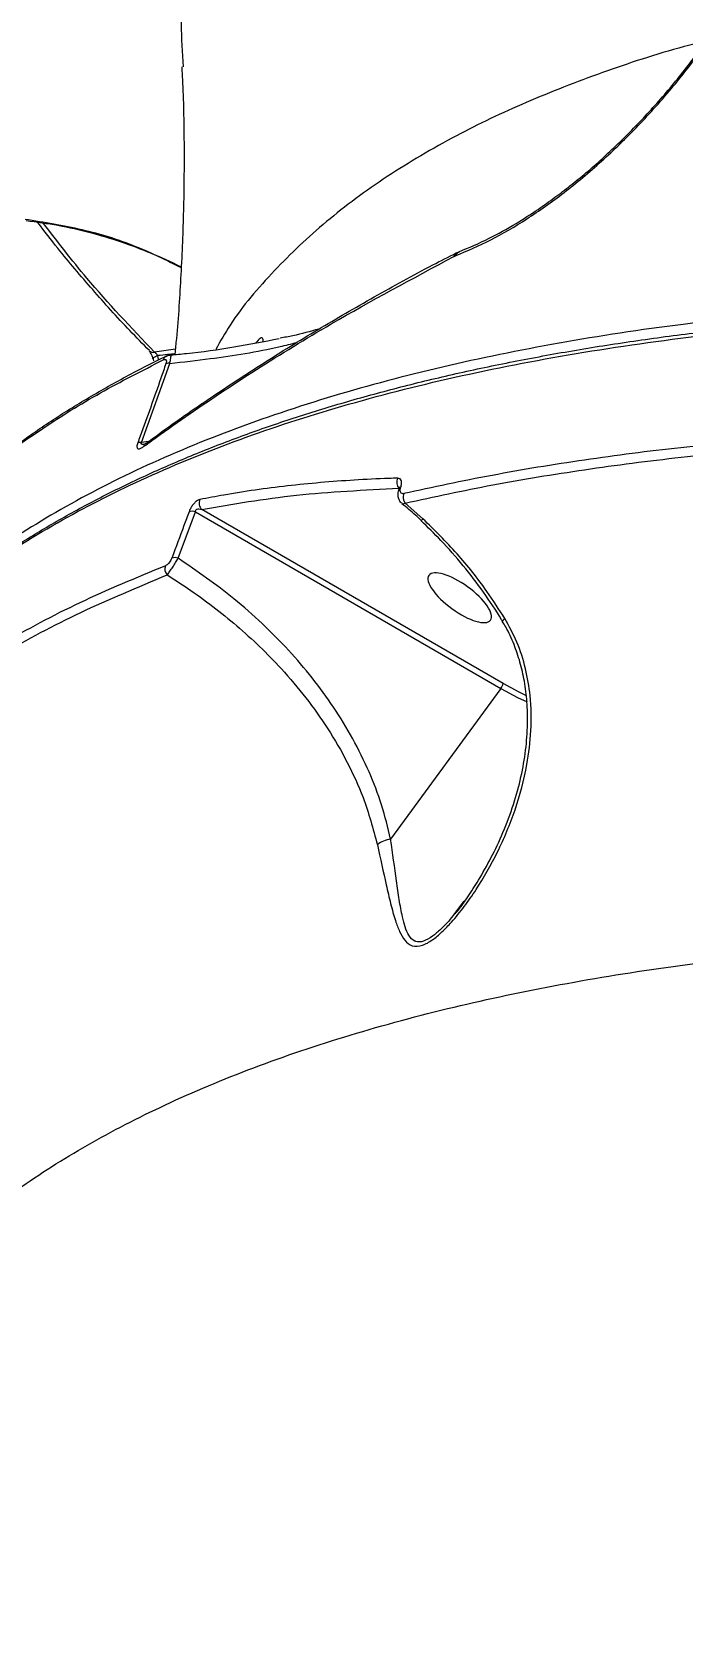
# Model space of a CAD drawing. Header units: millimetres. Extents: x -4335 to 4318, y -3792 to 3101.
# Drawn here: x 1891.3 to 1971.1, y 334.2 to 531 of the extents above; entities that cross this region are included whole.
import ezdxf

# ---------------------------------------------------------------- set-up
doc = ezdxf.new("R2010")
doc.units = ezdxf.units.MM
for name, color, linetype in [('DIKOM_ЗОНА', 80, 'Continuous'), ('DIKOM_ОБЪЕКТ', 7, 'Continuous'), ('DIKOM_РАЗМЕР_ОБЪЕКТА', 7, 'Continuous')]:
    doc.layers.add(name, color=color, linetype=linetype)
doc.styles.add('style1', font='arial.ttf', dxfattribs={"width": 0.8})
doc.dimstyles.new('1-50', dxfattribs={"dimtxt": 300, "dimasz": 200, "dimexe": 100, "dimexo": 0, "dimgap": 100, "dimtad": 1, "dimtxsty": 'style1', "dimcen": 200, "dimclrd": 7, "dimclre": 7, "dimclrt": 7, "dimadec": 1, "dimazin": 2, "dimtfac": 1, "dimtmove": 0, "dimatfit": 2, "dimfxl": 0, "dimlwd": 25, "dimlwe": 18, "dimarcsym": 0})

# ---------------------------------------------------------------- blocks, each defined once
blk = doc.blocks.new('*D2')
at = {"layer": 'Defpoints', "color": 0, "transparency": 16777216}
for p in [(2711.72, 601.17), (-2007.01, 181.47), (-2007.01, -2298.93)]:
    blk.add_point(p, dxfattribs=at)
at = {"layer": 'DIKOM_РАЗМЕР_ОБЪЕКТА', "color": 7, "lineweight": 18, "transparency": 16777216}
for p, q in [((2711.72, 601.17), (2711.72, -2398.93)), ((-2007.01, 181.47), (-2007.01, -2398.93))]:
    blk.add_line(p, q, dxfattribs=at)
at = {"layer": 'DIKOM_РАЗМЕР_ОБЪЕКТА', "color": 7, "lineweight": 25, "transparency": 16777216}
blk.add_line((2511.72, -2298.93), (-1807.01, -2298.93), dxfattribs=at)
at = {"layer": 'DIKOM_РАЗМЕР_ОБЪЕКТА', "color": 7, "transparency": 16777216}
for points in [[(-1807.01, -2265.6), (-1807.01, -2332.27), (-2007.01, -2298.93)], [(2511.72, -2265.6), (2511.72, -2332.27), (2711.72, -2298.93)]]:
    blk.add_solid(points, dxfattribs=at)
at = {"layer": 'DIKOM_РАЗМЕР_ОБЪЕКТА', "color": 7, "transparency": 16777216, "insert": (-22.56, -2045.76), "char_height": 300, "attachment_point": 5, "style": 'style1'}
blk.add_mtext('4750', dxfattribs=at)

msp = doc.modelspace()

# ---------------------------------------------------------------- linework, layer by layer
at = {"layer": 'DIKOM_ЗОНА', "color": 3, "lineweight": 15}
msp.add_lwpolyline([(1629.814, 3100.338, -0.4205658), (4317.777, 469.92), (4317.777, -16.224, -0.4142136), (1317.777, -3016.224), (-2004.986, -3016.224, -0.4142136), (-3504.986, -1516.224), (-3504.986, 1600.338, -0.4142136), (-2004.986, 3100.338), (1629.814, 3100.338)], format="xyb", dxfattribs=at)
at = {"layer": 'DIKOM_ОБЪЕКТ', "color": 7, "linetype": 'Continuous', "lineweight": 15}
for p, q in [((1943.283, 503.888), (1943.305, 503.899)), ((1942.984, 503.451), (1943.015, 503.467)), ((1943.015, 503.467), (1943.239, 503.57)), ((1908.86, 492.074), (1906.274, 491.714)), ((1904.687, 480.634), (1908.139, 490.338)), ((1906.089, 490.957), (1906.092, 490.952)), ((1905.537, 480.753), (1904.687, 480.634)), ((1909.174, 466.455), (1911.282, 472.14)), ((1911.282, 472.14), (1948.734, 450.498)), ((1948.998, 451.099), (1912.072, 472.437)), ((1939.182, 471.308), (1937.008, 473.231)), ((1948.734, 450.498), (1935.22, 432.041)), ((1944.196, 424.408), (1943.046, 422.909))]:
    msp.add_line(p, q, dxfattribs=at)
at = {"layer": 'DIKOM_ОБЪЕКТ', "color": 7, "linetype": 'Continuous', "lineweight": 15, "flags": 128}
for points in [[(1906.68, 491.296), (1906.52, 491.23), (1906.378, 491.165), (1906.261, 491.104), (1906.171, 491.05), (1906.114, 491.004), (1906.09, 490.968), (1906.089, 490.957)], [(1948.734, 450.498), (1950.763, 449.405), (1951.946, 448.843)], [(1951.861, 449.609), (1950.965, 450.04), (1948.998, 451.099)]]:
    msp.add_lwpolyline(points, dxfattribs=at)
at = {"layer": 'DIKOM_ОБЪЕКТ', "color": 7, "linetype": 'Continuous', "lineweight": 15}
for centre, radius, start, end in [((1943.57, 503.371), 0.591, 119.4812, 172.21845), ((1943.6, 503.388), 0.59, 120.71151, 172.31393), ((1906.12, 492.44), 0.741, 227.3785, 281.99679), ((1908.116, 490.541), 0.798, 115.98621, 163.1464), ((1907.949, 489.379), 0.978, 78.81164, 106.72226), ((1904.47, 479.687), 0.972, 77.10217, 104.90159), ((1905.571, 479.995), 0.651, 125.23479, 166.54342), ((1937.11, 475.793), 1.135, 154.67416, 222.21528), ((1936.531, 474.863), 0.297, 101.53763, 156.95243), ((1937.966, 473.97), 1.209, 160.11205, 217.6653), ((1910.86, 470.942), 1.27, 70.64172, 106.4412), ((1912.838, 473.231), 1.103, 157.25178, 226.03808), ((1942.91, 467.692), 5.193, 135.87323, 139.43714), ((1908.735, 465.273), 1.26, 69.64713, 105.51503), ((1908.664, 465.155), 1.128, 160.06829, 221.53385), ((1949.481, 458.546), 0.57, 115.82089, 162.23971), ((1947.759, 451.286), 1.253, 321.08713, 351.45274), ((1935.7, 428.686), 3.39, 98.15, 128.43381), ((1609.116, 641.029), 479.804, 315.25931, 332.31895)]:
    msp.add_arc(centre, radius, start, end, dxfattribs=at)
at = {"layer": 'DIKOM_ОБЪЕКТ', "color": 7, "linetype": 'Continuous', "lineweight": 15, "extrusion": (0, 0, -1)}
msp.add_ellipse((1943.695, 461.615), major_axis=(-3.776, 2.743), ratio=0.3534846, dxfattribs=at)
at = {"layer": 'DIKOM_ОБЪЕКТ', "color": 7, "linetype": 'Continuous', "lineweight": 15}
for points, knots in [([(1909.836, 526.7), (1909.718, 528.443), (1909.358, 533.765), (1910.048, 542.954), (1911.769, 554.187), (1914.716, 565.715), (1918.841, 577.486), (1924.177, 589.466), (1930.559, 601.315), (1937.915, 612.99), (1946.155, 624.457), (1955.448, 635.969), (1965.825, 647.482), (1977.194, 658.977), (1985.557, 666.492), (1989.736, 670.248)], [0, 0, 0, 0, 0.0388088, 0.1184995, 0.1982523, 0.2779444, 0.3599576, 0.4420379, 0.5240528, 0.6023023, 0.6806084, 0.7588583, 0.8392186, 0.9196394, 1, 1, 1, 1]), ([(1943.239, 503.57), (1944.639, 504.161), (1947.439, 505.341), (1951.916, 507.976), (1956.488, 511.202), (1961.087, 515.04), (1965.609, 519.422), (1969.954, 524.287), (1974.028, 529.563), (1977.743, 535.177), (1981.012, 541.034), (1983.755, 547.04), (1985.974, 553.115), (1986.928, 557.116), (1987.405, 559.119)], [0, 0, 0, 0, 0.0836187, 0.1671662, 0.2504182, 0.333853, 0.4173034, 0.5004887, 0.5837386, 0.6671385, 0.750458, 0.8333964, 0.9166281, 1, 1, 1, 1]), ([(1943.585, 504.028), (1944.817, 504.542), (1947.084, 505.487), (1950.368, 507.326), (1953.071, 509.054), (1955.297, 510.632), (1957.263, 512.133), (1959.845, 514.244), (1963.102, 517.183), (1966.948, 521.125), (1970.649, 525.428), (1974.133, 530.034), (1977.342, 534.891), (1979.996, 539.548), (1982.161, 543.947), (1983.745, 547.672), (1985.064, 551.283), (1986.209, 554.928), (1986.803, 557.517), (1987.121, 558.904)], [0, 0, 0, 0, 0.0750611, 0.1381323, 0.1887121, 0.2273607, 0.2620035, 0.2974958, 0.3700531, 0.4426547, 0.51572, 0.5887738, 0.6613832, 0.7345542, 0.7905975, 0.8478645, 0.8905156, 0.9413387, 1, 1, 1, 1]), ([(1973.927, 529.865), (1973.021, 529.638), (1968.504, 528.508), (1961.072, 526.028), (1951.702, 522.413), (1942.862, 518.176), (1934.644, 513.325), (1927.179, 507.814), (1920.781, 501.727), (1916.288, 496.477), (1914.346, 493.063), (1913.776, 492.06)], [0, 0, 0, 0, 0.0304067, 0.1516361, 0.2740721, 0.396508, 0.5318587, 0.6673133, 0.8026622, 0.9420003, 1, 1, 1, 1]), ([(1908.804, 491.521), (1908.868, 492.141), (1909.207, 495.436), (1909.574, 501.306), (1909.907, 509.161), (1909.959, 516.956), (1909.871, 522.811), (1909.687, 526.018), (1909.649, 526.69)], [0, 0, 0, 0, 0.0505351, 0.2683668, 0.4890411, 0.7127734, 0.9397906, 1, 1, 1, 1]), ([(1909.577, 502.048), (1907.743, 502.965), (1903.878, 504.897), (1897.394, 506.882), (1892.746, 507.628), (1890.402, 508.003)], [0, 0, 0, 0, 0.3091843, 0.6515587, 1, 1, 1, 1]), ([(1909.579, 502.098), (1909.539, 502.12), (1908.368, 502.773), (1905.913, 503.833), (1902.222, 505.254), (1898.385, 506.388), (1894.49, 507.279), (1891.846, 507.643), (1890.545, 507.823)], [0, 0, 0, 0, 0.0069499, 0.2063153, 0.4050914, 0.6051203, 0.8056106, 1, 1, 1, 1]), ([(1905.638, 491.91), (1904.836, 492.725), (1902.403, 495.198), (1898.659, 499.385), (1894.892, 503.801), (1892.78, 506.557), (1891.977, 507.604)], [0, 0, 0, 0, 0.15828, 0.4802815, 0.8024583, 1, 1, 1, 1]), ([(1906.274, 491.714), (1903.42, 494.723), (1898.483, 499.928), (1894.386, 505.253), (1892.657, 507.501)], [0, 0, 0, 0, 0.5778695, 1, 1, 1, 1]), ([(1905.208, 480.508), (1905.765, 480.925), (1908.3, 482.825), (1913.074, 486.112), (1919.527, 490.359), (1926.231, 494.489), (1933.181, 498.506), (1938.862, 501.64), (1942.31, 503.398), (1943.275, 503.89)], [0, 0, 0, 0, 0.0499906, 0.2278436, 0.4047364, 0.5809121, 0.7565568, 0.9318626, 1, 1, 1, 1]), ([(1943.214, 503.849), (1943.281, 503.888), (1943.418, 503.968), (1943.571, 504.008), (1943.65, 504.028)], [0, 0, 0, 0, 0.4839477, 1, 1, 1, 1]), ([(1943.239, 503.57), (1943.27, 503.653), (1943.334, 503.823), (1943.468, 503.976), (1943.569, 504.012), (1943.594, 504.02)], [0, 0, 0, 0, 0.4190717, 0.8599883, 1, 1, 1, 1]), ([(1904.938, 480.147), (1905.276, 480.394), (1906.97, 481.631), (1911.468, 484.82), (1918.705, 489.621), (1929.486, 496.238), (1937.889, 500.728), (1942.984, 503.451)], [0, 0, 0, 0, 0.0299899, 0.1499529, 0.3900716, 0.6301892, 1, 1, 1, 1]), ([(1870.592, 452.123), (1872.705, 454.341), (1877.101, 458.956), (1885.299, 465.29), (1894.7, 471.204), (1905.173, 476.475), (1916.604, 481.127), (1929.187, 485.232), (1942.927, 488.752), (1957.802, 491.661), (1972.822, 493.798), (1987.783, 495.269), (2002.51, 496.177), (2017.874, 496.607), (2033.843, 496.549), (2050.241, 496.008), (2066.986, 494.987), (2082.224, 493.689), (2092.017, 492.606), (2096.005, 492.165)], [0, 0, 0, 0, 0.0604066, 0.1256709, 0.1908821, 0.2542526, 0.3176717, 0.3810421, 0.4462532, 0.5115175, 0.5767288, 0.631881, 0.6870977, 0.7423148, 0.7980547, 0.8537948, 0.9081313, 0.9625911, 1, 1, 1, 1]), ([(1870.687, 452.433), (1870.76, 452.52), (1871.843, 453.796), (1874.203, 456.148), (1877.79, 459.478), (1881.699, 462.673), (1885.892, 465.75), (1890.382, 468.706), (1895.161, 471.538), (1900.212, 474.236), (1905.517, 476.788), (1911.06, 479.187), (1916.841, 481.434), (1922.859, 483.529), (1929.117, 485.474), (1935.617, 487.271), (1942.358, 488.918), (1949.344, 490.418), (1956.577, 491.769), (1964.059, 492.974), (1971.789, 494.03), (1979.744, 494.935), (1987.892, 495.685), (1996.206, 496.277), (2004.678, 496.712), (2013.312, 496.989), (2022.11, 497.109), (2031.076, 497.073), (2040.211, 496.882), (2049.518, 496.534), (2058.999, 496.03), (2068.658, 495.37), (2078.501, 494.548), (2087.781, 493.657), (2093.835, 492.968), (2096.501, 492.665)], [0, 0, 0, 0, 0.0022617, 0.0333132, 0.0644167, 0.0956073, 0.126918, 0.1583807, 0.1900277, 0.2217542, 0.2533458, 0.2847921, 0.3161263, 0.3473829, 0.3785956, 0.4097987, 0.4410228, 0.4722951, 0.5036508, 0.5351248, 0.5667522, 0.5985006, 0.6301649, 0.6616516, 0.6930082, 0.7242702, 0.755474, 0.7866542, 0.817847, 0.8490758, 0.880377, 0.9117855, 0.943337, 0.9750452, 1, 1, 1, 1]), ([(1980.466, 496.204), (1977.318, 495.862), (1968.838, 494.94), (1955.733, 492.92), (1941.425, 489.998), (1927.956, 486.425), (1915.394, 482.197), (1903.813, 477.309), (1893.455, 471.874), (1884.369, 465.907), (1876.786, 459.838), (1872.778, 455.498), (1870.94, 453.508)], [0, 0, 0, 0, 0.06196, 0.1669187, 0.2719585, 0.376917, 0.4849247, 0.5930202, 0.7010276, 0.8059867, 0.9110264, 1, 1, 1, 1]), ([(1926.426, 494.56), (1925.364, 494.259), (1923.783, 493.812), (1922.199, 493.529), (1921.679, 493.437)], [0, 0, 0, 0, 0.6722407, 1, 1, 1, 1]), ([(1906.086, 490.956), (1906.062, 491.027), (1905.998, 491.219), (1905.867, 491.501), (1905.732, 491.738), (1905.649, 491.858), (1905.605, 491.906), (1905.609, 491.903), (1905.609, 491.903)], [0, 0, 0, 0, 0.164601, 0.4501323, 0.6747728, 0.8523617, 0.9846507, 1, 1, 1, 1]), ([(1908.139, 490.338), (1909.796, 490.529), (1914.293, 491.045), (1919.511, 491.865), (1923.051, 492.741), (1923.745, 492.913)], [0, 0, 0, 0, 0.3192485, 0.866413, 1, 1, 1, 1]), ([(1908.267, 491.392), (1908.907, 491.446), (1911.473, 491.666), (1915.912, 492.306), (1919.707, 493.038), (1921.563, 493.396)], [0, 0, 0, 0, 0.1451478, 0.5819664, 1, 1, 1, 1]), ([(1919.609, 493.035), (1919.603, 493.161), (1919.588, 493.463), (1919.332, 493.567), (1918.889, 493.087), (1918.689, 492.87)], [0, 0, 0, 0, 0.2801482, 0.6749949, 1, 1, 1, 1]), ([(1927.782, 260.446), (1929.555, 261.823), (1934.7, 265.819), (1943.059, 272.61), (1952.782, 280.887), (1962.283, 289.387), (1971.561, 298.1), (1980.608, 307.024), (1989.422, 316.152), (1997.995, 325.481), (2006.325, 335.005), (2014.406, 344.718), (2022.234, 354.616), (2029.805, 364.694), (2037.115, 374.944), (2044.159, 385.364), (2050.934, 395.945), (2057.436, 406.683), (2063.661, 417.572), (2069.607, 428.606), (2075.27, 439.779), (2080.647, 451.084), (2085.735, 462.516), (2090.528, 474.07), (2094.312, 483.85), (2096.458, 489.792), (2097.188, 491.814)], [0, 0, 0, 0, 0.022819, 0.066216, 0.109614, 0.1530121, 0.1964102, 0.239809, 0.2832077, 0.3266068, 0.3700059, 0.4134054, 0.4568052, 0.5002051, 0.5436053, 0.5870053, 0.6304058, 0.6738065, 0.7172072, 0.760608, 0.8040088, 0.84741, 0.8908114, 0.9342127, 0.9776143, 1, 1, 1, 1]), ([(1880.454, 472.796), (1882.32, 474.464), (1886.05, 477.798), (1892.497, 482.428), (1899.51, 486.801), (1904.738, 489.449), (1907.352, 490.772)], [0, 0, 0, 0, 0.2491216, 0.4982432, 0.7491223, 1, 1, 1, 1]), ([(1880.68, 473.156), (1880.701, 473.176), (1881.868, 474.338), (1884.441, 476.526), (1888.422, 479.707), (1892.719, 482.741), (1897.275, 485.648), (1902.132, 488.401), (1905.638, 490.266), (1907.6, 491.171), (1907.771, 491.25)], [0, 0, 0, 0, 0.0028937, 0.1661612, 0.329629, 0.4932925, 0.6569926, 0.8206546, 0.9843735, 1, 1, 1, 1]), ([(1907.667, 490.316), (1907.464, 489.723), (1906.446, 486.76), (1905.291, 483.53), (1904.32, 480.897), (1904.22, 480.626)], [0, 0, 0, 0, 0.1831701, 0.9158786, 1, 1, 1, 1]), ([(1906.201, 490.662), (1906.2, 490.664), (1906.155, 490.755), (1906.128, 490.856), (1906.102, 490.955)], [0, 0, 0, 0, 0.0231805, 1, 1, 1, 1]), ([(1906.68, 491.296), (1906.664, 491.316), (1906.606, 491.384), (1906.503, 491.499), (1906.375, 491.628), (1906.307, 491.686), (1906.274, 491.714)], [0, 0, 0, 0, 0.1262264, 0.4365313, 0.7261608, 1, 1, 1, 1]), ([(1908.804, 491.521), (1908.493, 491.49), (1907.786, 491.421), (1907.077, 491.341), (1906.68, 491.296)], [0, 0, 0, 0, 0.4410487, 1, 1, 1, 1]), ([(1906.797, 490.775), (1906.783, 490.821), (1906.733, 490.987), (1906.702, 491.166), (1906.68, 491.296)], [0, 0, 0, 0, 0.2765141, 1, 1, 1, 1]), ([(1907.352, 490.772), (1907.428, 490.801), (1907.561, 490.851), (1907.685, 490.794), (1907.731, 490.67), (1907.725, 490.509), (1907.687, 490.38), (1907.667, 490.316)], [0, 0, 0, 0, 0.3196296, 0.5619042, 0.7279554, 0.8640127, 1, 1, 1, 1]), ([(1907.77, 491.247), (1907.807, 491.27), (1907.945, 491.354), (1908.131, 491.372), (1908.267, 491.385)], [0, 0, 0, 0, 0.2721817, 1, 1, 1, 1]), ([(1908.139, 490.338), (1908.174, 490.504), (1908.244, 490.837), (1908.294, 491.183), (1908.305, 491.384), (1908.279, 491.386), (1908.267, 491.387)], [0, 0, 0, 0, 0.2595634, 0.5190143, 0.7837792, 1, 1, 1, 1]), ([(1904.22, 480.626), (1904.189, 480.532), (1904.126, 480.343), (1904.107, 480.12), (1904.149, 479.946), (1904.296, 479.846), (1904.571, 479.903), (1904.818, 480.067), (1904.938, 480.147)], [0, 0, 0, 0, 0.1098692, 0.220058, 0.3257301, 0.4925344, 0.753733, 1, 1, 1, 1]), ([(1905.045, 480.434), (1905.004, 480.427), (1904.886, 480.406), (1904.743, 480.413), (1904.646, 480.45), (1904.62, 480.491), (1904.619, 480.518), (1904.626, 480.547), (1904.644, 480.585), (1904.671, 480.616), (1904.687, 480.634)], [0, 0, 0, 0, 0.1888346, 0.5462042, 0.7181703, 0.777742, 0.837894, 0.8547572, 0.9137435, 1, 1, 1, 1]), ([(1983.052, 481.168), (1978.931, 480.807), (1970.687, 480.087), (1958.909, 478.545), (1947.539, 476.693), (1940.399, 475.152), (1936.829, 474.381)], [0, 0, 0, 0, 0.2491223, 0.4982427, 0.7491219, 1, 1, 1, 1]), ([(1937.008, 473.231), (1940.549, 473.995), (1947.629, 475.522), (1958.952, 477.369), (1970.736, 478.915), (1979.026, 479.638), (1983.171, 480)], [0, 0, 0, 0, 0.2491207, 0.4982423, 0.749121, 1, 1, 1, 1]), ([(1936.084, 476.278), (1935.725, 476.267), (1933.93, 476.208), (1929.331, 475.983), (1922.501, 475.386), (1916.271, 474.506), (1912.802, 473.844), (1911.821, 473.657)], [0, 0, 0, 0, 0.0413715, 0.2068688, 0.5381496, 0.8694285, 1, 1, 1, 1]), ([(1936.472, 475.154), (1936.512, 475.303), (1936.591, 475.601), (1936.553, 475.957), (1936.403, 476.227), (1936.195, 476.26), (1936.084, 476.278)], [0, 0, 0, 0, 0.2322035, 0.4639891, 0.7140248, 1, 1, 1, 1]), ([(1912.072, 472.437), (1915.868, 473.096), (1923.471, 474.416), (1931.999, 474.826), (1936.27, 475.031)], [0, 0, 0, 0, 0.4991738, 1, 1, 1, 1]), ([(1936.634, 473.193), (1936.565, 473.243), (1936.368, 473.386), (1936.194, 473.766), (1936.111, 474.262), (1936.15, 474.676), (1936.247, 474.923), (1936.267, 474.976)], [0, 0, 0, 0, 0.1279021, 0.3661087, 0.6150737, 0.9168707, 1, 1, 1, 1]), ([(1936.255, 474.974), (1936.258, 474.983), (1936.287, 475.056), (1936.303, 475.147), (1936.298, 475.211), (1936.302, 475.193), (1936.302, 475.192)], [0, 0, 0, 0, 0.0590024, 0.4946813, 0.9712794, 1, 1, 1, 1]), ([(1936.829, 474.381), (1936.793, 474.376), (1936.673, 474.357), (1936.518, 474.417), (1936.414, 474.593), (1936.389, 474.843), (1936.444, 475.05), (1936.472, 475.154)], [0, 0, 0, 0, 0.1043443, 0.3453827, 0.5759334, 0.7877374, 1, 1, 1, 1]), ([(1910.501, 472.16), (1910.296, 471.592), (1909.611, 469.697), (1908.898, 467.809), (1908.398, 466.487)], [0, 0, 0, 0, 0.2996378, 1, 1, 1, 1]), ([(1911.821, 473.657), (1911.692, 473.611), (1911.479, 473.535), (1911.122, 473.209), (1910.837, 472.845), (1910.623, 472.471), (1910.537, 472.253), (1910.501, 472.16)], [0, 0, 0, 0, 0.3038491, 0.5023286, 0.7017045, 0.8732876, 1, 1, 1, 1]), ([(1911.282, 472.14), (1911.279, 472.178), (1911.276, 472.241), (1911.307, 472.327), (1911.354, 472.391), (1911.421, 472.443), (1911.545, 472.495), (1911.775, 472.516), (1911.955, 472.468), (1912.072, 472.437)], [0, 0, 0, 0, 0.1044847, 0.1740783, 0.2297747, 0.3047525, 0.3967349, 0.6086125, 1, 1, 1, 1]), ([(1938.977, 471.082), (1938.746, 471.298), (1937.98, 472.016), (1937.167, 472.681), (1936.599, 473.145)], [0, 0, 0, 0, 0.3013262, 1, 1, 1, 1]), ([(1936.628, 473.179), (1936.675, 473.154), (1936.76, 473.109), (1936.932, 473.194), (1937.008, 473.231)], [0, 0, 0, 0, 0.554613, 1, 1, 1, 1]), ([(1948.941, 458.724), (1948.904, 458.786), (1948.192, 460.012), (1946.632, 462.323), (1944.148, 465.581), (1941.588, 468.514), (1939.77, 470.264), (1938.95, 471.054)], [0, 0, 0, 0, 0.013734, 0.2684705, 0.5256366, 0.7860211, 1, 1, 1, 1]), ([(1949.232, 459.059), (1948.515, 460.174), (1946.734, 462.941), (1943.432, 467.105), (1940.604, 469.901), (1939.182, 471.308)], [0, 0, 0, 0, 0.2512731, 0.6234715, 1, 1, 1, 1]), ([(1908.398, 466.487), (1908.377, 466.436), (1908.323, 466.305), (1908.192, 466.074), (1908.009, 465.837), (1907.798, 465.637), (1907.673, 465.574), (1907.604, 465.54)], [0, 0, 0, 0, 0.1207609, 0.3075328, 0.5229581, 0.7374948, 1, 1, 1, 1]), ([(1907.82, 464.408), (1907.902, 464.512), (1908.067, 464.722), (1908.41, 465.22), (1908.768, 465.775), (1909.024, 466.196), (1909.148, 466.41), (1909.174, 466.455)], [0, 0, 0, 0, 0.2435234, 0.4875532, 0.7197779, 0.9418514, 1, 1, 1, 1]), ([(1935.22, 432.041), (1934.88, 433.439), (1934.199, 436.236), (1932.615, 440.34), (1930.644, 444.35), (1928.297, 448.192), (1925.652, 451.813), (1922.73, 455.235), (1919.514, 458.477), (1915.12, 462.374), (1911.501, 464.858), (1909.174, 466.455)], [0, 0, 0, 0, 0.1006493, 0.2013162, 0.3052434, 0.4091841, 0.5096378, 0.6100995, 0.7126674, 0.8152397, 1, 1, 1, 1]), ([(1907.604, 465.54), (1904.042, 464.063), (1896.919, 461.109), (1887.421, 456.007), (1878.744, 450.458), (1873.822, 446.331), (1871.361, 444.267)], [0, 0, 0, 0, 0.2486167, 0.4972331, 0.748616, 1, 1, 1, 1]), ([(1871.619, 443.172), (1874.049, 445.21), (1878.909, 449.287), (1887.527, 454.814), (1897.032, 459.934), (1904.224, 462.916), (1907.82, 464.408)], [0, 0, 0, 0, 0.2486152, 0.4972304, 0.7486151, 1, 1, 1, 1]), ([(1907.82, 464.408), (1908.663, 463.869), (1911.653, 461.959), (1916.477, 458.256), (1921.245, 453.679), (1924.881, 449.383), (1927.612, 445.548), (1929.968, 441.468), (1932.143, 436.75), (1933.07, 433.292), (1933.593, 431.341)], [0, 0, 0, 0, 0.06727, 0.238609, 0.4121736, 0.5212155, 0.6302426, 0.7425243, 0.8547814, 1, 1, 1, 1]), ([(1933.593, 431.341), (1933.958, 429.667), (1934.512, 427.13), (1935.214, 424.102), (1935.744, 422.187), (1936.303, 420.671), (1936.934, 419.55), (1937.819, 418.832), (1939.03, 418.885), (1940.323, 419.614), (1941.534, 420.633), (1942.85, 421.999), (1944.263, 423.737), (1946.229, 426.56), (1948.448, 430.468), (1950.602, 435.604), (1951.947, 440.624), (1952.52, 445.344), (1952.447, 449.304), (1951.827, 452.957), (1950.822, 456.172), (1949.751, 458.117), (1949.232, 459.059)], [0, 0, 0, 0, 0.0866938, 0.1314008, 0.1760743, 0.2081993, 0.240902, 0.2744205, 0.3082516, 0.3377432, 0.365052, 0.3930351, 0.4328784, 0.4727621, 0.5545457, 0.6396942, 0.7264123, 0.7889977, 0.8528483, 0.9020918, 0.9525886, 1, 1, 1, 1]), ([(1943.118, 422.864), (1943.262, 423.031), (1943.811, 423.67), (1944.786, 425.057), (1946.133, 427.174), (1947.6, 429.792), (1949.063, 432.883), (1950.312, 436.206), (1951.243, 439.589), (1951.821, 442.891), (1952.045, 445.978), (1951.981, 448.801), (1951.667, 451.34), (1951.135, 453.691), (1950.363, 455.924), (1949.625, 457.602), (1949.053, 458.485), (1948.912, 458.703)], [0, 0, 0, 0, 0.0188726, 0.07226, 0.1366518, 0.2194862, 0.31079, 0.4068976, 0.498008, 0.584329, 0.6665673, 0.7364578, 0.8008918, 0.8618907, 0.9194261, 0.9800794, 1, 1, 1, 1]), ([(1943.046, 422.909), (1942.815, 422.596), (1942.289, 421.879), (1941.357, 420.955), (1940.308, 420.043), (1939.225, 419.429), (1938.53, 419.396), (1937.92, 419.63), (1937.43, 420.165), (1936.986, 421.243), (1936.609, 422.703), (1936.27, 424.586), (1935.828, 427.691), (1935.465, 430.291), (1935.22, 432.041)], [0, 0, 0, 0, 0.0470736, 0.1075424, 0.1691971, 0.2361633, 0.3019036, 0.314436, 0.3928287, 0.466161, 0.5410866, 0.6540426, 0.7670967, 1, 1, 1, 1]), ([(1868.24, 366.75), (1868.61, 367.447), (1870.35, 370.724), (1874.722, 376.138), (1881.238, 382.803), (1888.847, 388.829), (1897.313, 394.274), (1906.885, 399.283), (1917.564, 403.824), (1929.337, 407.864), (1941.864, 411.295), (1955.06, 414.129), (1968.831, 416.39), (1983.471, 418.135), (1998.978, 419.323), (2015.267, 419.989), (2026.659, 419.944), (2032.352, 419.922)], [0, 0, 0, 0, 0.0198725, 0.0934091, 0.1669459, 0.2360126, 0.305134, 0.374202, 0.4452823, 0.5164202, 0.5875016, 0.6553194, 0.7231865, 0.7910049, 0.8606522, 0.9303521, 1, 1, 1, 1])]:
    msp.add_open_spline(points, degree=3, knots=knots, dxfattribs=at)

# ---------------------------------------------------------------- dimensions: what is measured, and where the dimension line sits
at = {"layer": 'DIKOM_РАЗМЕР_ОБЪЕКТА'}
dim = msp.add_linear_dim(base=(-2007.007, -2298.934), p1=(2711.721, 601.173), p2=(-2007.007, 181.474), text='4750', dimstyle='1-50', dxfattribs=at)
dim.commit()
dim.dimension.update_dxf_attribs({"geometry": '*D2', "text_midpoint": (-22.564, -2298.934), "dimtype": 160})

doc.saveas('drawing.dxf')
